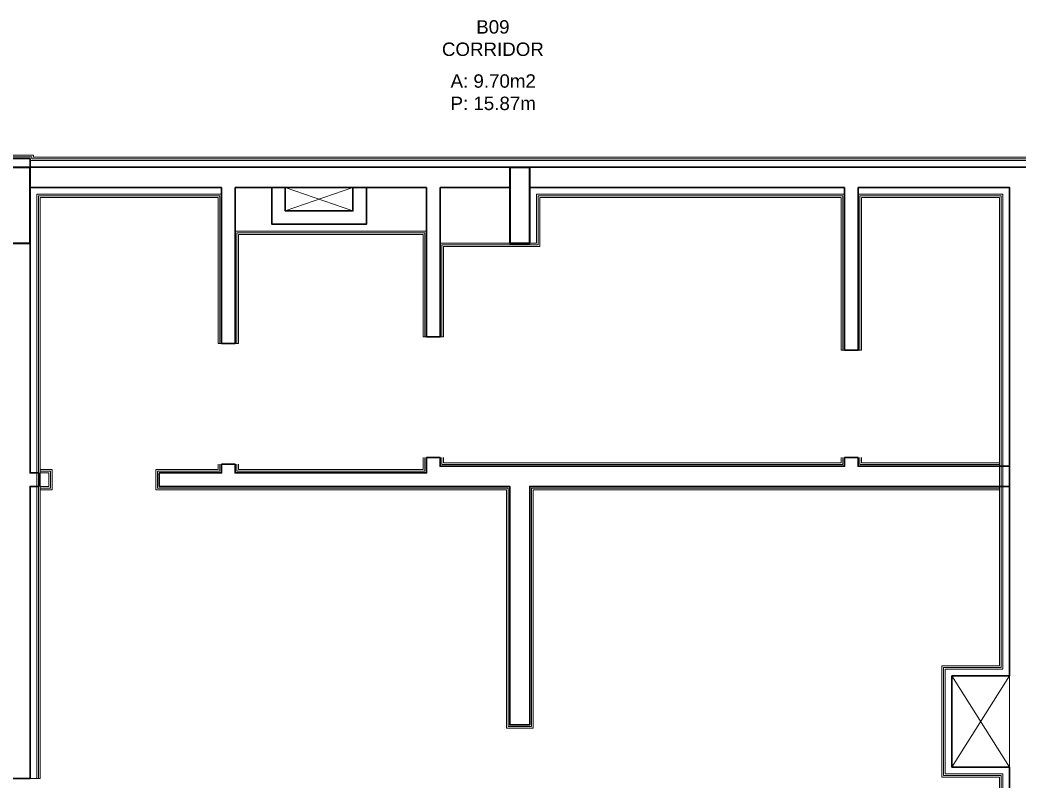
# Model space of a CAD drawing. Header units: centimetres. Extents: x 118932 to 154602, y -32682 to -23521.
# Drawn here: x 128650 to 129395, y -26696 to -26128 of the extents above; entities that cross this region are included whole.
import ezdxf

# ---------------------------------------------------------------- set-up
doc = ezdxf.new("R2010")
doc.units = ezdxf.units.CM
doc.header["$LTSCALE"] = 50
doc.header["$MEASUREMENT"] = 0
for name, color, linetype, lineweight, true_color in [('GEN_00_BL_Yazı', 7, 'Continuous', 0, 0x4f5250), ('GEN_00_BL_Ölçü Dış', 7, 'Continuous', 5, 0x766a5e), ('GEN_01_TA_Kolon', 7, 'Continuous', 35, 0xd05d28), ('GEN_05_ML_Alçıpan_giydirme', 7, 'Continuous', 18, 0x7ebab5), ('GEN_06_GR_İnce', 7, 'Continuous', 13, 0xb0b0a9), ('KALACAK DUVARLAR', 7, 'Continuous', 30, 0x005387)]:
    doc.layers.add(name, color=color, linetype=linetype, lineweight=lineweight, true_color=true_color)
doc.styles.add('ARIAL', font='arial.ttf')

# ---------------------------------------------------------------- blocks, each defined once
blk = doc.blocks.new('LEVEL -1_D BLOK_KOLON')
at = {"layer": 'GEN_01_TA_Kolon'}
for points in [[(1865, -941.43), (1850, -941.43), (1850, -997.93), (1865, -997.93)], [(2238, -941.43), (2223, -941.43), (2223, -997.93), (2238, -997.93)]]:
    blk.add_lwpolyline(points, close=True, dxfattribs=at)
blk = doc.blocks.new('level -1 d blok duvarlar')
at = {"layer": 'GEN_05_ML_Alçıpan_giydirme', "elevation": 0}
for points in [[(-763.53, -981.93), (-743.47, -981.93), (-743.5, -983.43), (145.66, -983.43), (145.66, -1045.97), (294.13, -1045.97), (294.13, -954.94), (319.62, -954.94), (319.62, -957.44), (296.63, -957.44), (296.63, -1048.47), (143.16, -1048.47), (143.16, -985.93), (-746, -985.93), (-745.97, -984.43), (-761.03, -984.43)], [(-1214.25, -1656.53), (-1214.24, -1650.28), (-1140.25, -1650.31), (-1140.25, -1180.6), (-1195.76, -1180.6), (-1195.76, -1012.18), (-1203.26, -1012.18), (-1203.26, -984.68), (-762.31, -984.68), (-762.28, -983.18), (-744.72, -983.18), (-744.75, -984.68), (144.41, -984.68), (144.41, -1047.22), (295.38, -1047.22), (295.38, -956.19), (319.62, -956.19)], [(-741, -1446.93), (-741, -1010.93), (-603, -1010.93), (-603, -1122.43), (-593, -1122.43), (-593, -1038.43), (-570.5, -1038.43), (-570.5, -1038.43), (-490, -1038.43), (-490, -1038.43), (-450, -1038.43), (-450, -1117.43), (-440, -1117.43), (-440, -1047.4), (-393, -1047.4), (-393, -1047.4), (-368, -1047.4), (-368, -1010.93), (-138, -1010.93), (-138, -1127.43)], [(-604.25, -1122.43), (-604.25, -1012.18), (-739.75, -1012.18), (-739.75, -1446.93)], [(-605.5, -1122.43), (-605.5, -1013.43), (-738.5, -1013.43), (-738.5, -1446.93)], [(-139.25, -1127.43), (-139.25, -1012.18), (-366.75, -1012.18), (-366.75, -1048.65), (-394.25, -1048.65), (-394.25, -1048.65), (-438.75, -1048.65), (-438.75, -1117.43)], [(-140.5, -1127.43), (-140.5, -1013.43), (-365.5, -1013.43), (-365.5, -1049.9), (-395.5, -1049.9), (-395.5, -1049.9), (-437.5, -1049.9), (-437.5, -1117.43)], [(-128, -1127.43), (-128, -1010.93), (-20, -1010.93), (-20, -1365.36), (-63, -1365.36), (-63, -1443.36), (-20, -1443.36), (-20, -1651.06), (-67, -1651.06), (-67, -1656.06), (-69.5, -1656.06), (-69.5, -1648.56), (-22.5, -1648.56), (-22.5, -1445.86), (-65.5, -1445.86), (-65.5, -1362.86), (-22.5, -1362.86), (-22.5, -1013.43), (-125.5, -1013.43), (-125.5, -1127.43)], [(-68.25, -1656.06), (-68.25, -1649.81), (-21.25, -1649.81), (-21.25, -1444.61), (-64.25, -1444.61), (-64.25, -1364.11), (-21.25, -1364.11), (-21.25, -1012.18), (-126.75, -1012.18), (-126.75, -1127.43)], [(-451.25, -1117.43), (-451.25, -1039.68), (-488.75, -1039.68), (-488.75, -1039.68), (-571.75, -1039.68), (-571.75, -1039.68), (-591.75, -1039.68), (-591.75, -1122.43)], [(-452.5, -1117.43), (-452.5, -1040.93), (-487.5, -1040.93), (-487.5, -1040.93), (-573, -1040.93), (-573, -1040.93), (-590.5, -1040.93), (-590.5, -1122.43)], [(-452.5, -1117.43), (-437.5, -1117.43)], [(-605.5, -1122.43), (-590.5, -1122.43)], [(-450, -1207.43), (-450, -1218.93), (-593, -1218.93), (-593, -1212.43)], [(-451.25, -1207.43), (-451.25, -1217.68), (-591.75, -1217.68), (-591.75, -1212.43)], [(-452.5, -1207.43), (-452.5, -1216.43), (-590.5, -1216.43), (-590.5, -1212.43)], [(-138, -1207.43), (-138, -1213.93), (-440, -1213.93), (-440, -1207.43)], [(-139.25, -1207.43), (-139.25, -1212.68), (-438.75, -1212.68), (-438.75, -1207.43)], [(-140.5, -1207.43), (-140.5, -1211.43), (-437.5, -1211.43), (-437.5, -1207.43)], [(-22.5, -1213.93), (-128, -1213.93), (-128, -1207.43)], [(-22.5, -1212.68), (-126.75, -1212.68), (-126.75, -1207.43)], [(-22.5, -1211.43), (-125.5, -1211.43), (-125.5, -1207.43)], [(-605.5, -1212.43), (-605.5, -1216.43), (-652, -1216.43), (-652, -1231.43), (-390.5, -1231.43), (-390.5, -1409.36), (-370.5, -1409.36), (-370.5, -1231.43), (-22.5, -1231.43)], [(-604.25, -1212.43), (-604.25, -1217.68), (-650.75, -1217.68), (-650.75, -1230.18), (-389.25, -1230.18), (-389.25, -1408.11), (-371.75, -1408.11), (-371.75, -1230.18), (-22.5, -1230.18)], [(-603, -1212.43), (-603, -1218.93), (-649.5, -1218.93), (-649.5, -1228.93), (-388, -1228.93), (-388, -1406.86), (-373, -1406.86), (-373, -1228.93), (-22.5, -1228.93)], [(-738.5, -1216.43), (-729.5, -1216.43), (-729.5, -1231.43), (-738.5, -1231.43)], [(-738.5, -1217.68), (-730.75, -1217.68), (-730.75, -1230.18), (-738.5, -1230.18)], [(-738.5, -1218.93), (-732, -1218.93), (-732, -1228.93), (-738.5, -1228.93)]]:
    blk.add_lwpolyline(points, dxfattribs=at)
at = {"layer": 'GEN_05_ML_Alçıpan_giydirme'}
for points in [[(-140.5, -1127.43), (-125.5, -1127.43)], [(-768.5, -1446.93), (-738.5, -1446.93)]]:
    blk.add_lwpolyline(points, dxfattribs=at)
blk = doc.blocks.new('KALACAK DUVARLAR LEVEL -1 D BLOK')
at = {"layer": 'KALACAK DUVARLAR', "elevation": 0}
for points in [[(515.06, 368.96), (628.06, 368.96), (628.06, 4.53), (585.06, 4.53), (585.06, -63.47), (628.06, -63.47), (628.06, -281.17), (573.56, -281.17), (573.56, -291.17), (628.06, -291.17), (628.06, -411.22), (643.06, -411.22)], [(766.22, 383.96), (270.06, 383.96), (270.06, 368.96), (505.06, 368.96)], [(40.06, 368.96), (-102.94, 368.96), (-102.94, 383.96), (255.06, 383.96), (255.06, 368.96), (203.06, 368.96)], [(-117.94, 368.96), (-117.94, 165.96), (-124.44, 165.96), (-124.44, 155.96), (-117.94, 155.96), (-117.94, -72.04), (-102.94, -72.04), (-102.94, 145.96), (-96.44, 145.96), (-96.44, 155.96), (-102.94, 155.96), (-102.94, 368.96)], [(40.06, 368.96), (40.06, 252.46), (50.06, 252.46), (50.06, 368.96)], [(193.06, 368.96), (50.06, 368.96)], [(193.06, 368.96), (193.06, 257.46), (203.06, 257.46), (203.06, 368.96)], [(505.06, 368.96), (505.06, 247.46), (515.06, 247.46), (515.06, 368.96)], [(628.06, 160.96), (515.06, 160.96), (515.06, 167.46), (505.06, 167.46), (505.06, 160.96), (203.06, 160.96), (203.06, 167.46), (193.06, 167.46), (193.06, 155.96), (50.06, 155.96), (50.06, 162.46), (40.06, 162.46), (40.06, 155.96), (-6.44, 155.96), (-6.44, 145.96), (255.06, 145.96), (255.06, -31.97), (270.06, -31.97), (270.06, 145.96), (628.06, 145.96)]]:
    blk.add_lwpolyline(points, dxfattribs=at)
for points in [[(-117.94, 390.46), (-102.94, 390.46), (-102.94, 383.96), (-117.94, 383.96)], [(77.56, 368.96), (77.56, 341.46), (148.06, 341.46), (148.06, 368.96), (138.06, 368.96), (138.06, 351.46), (87.56, 351.46), (87.56, 368.96)]]:
    blk.add_lwpolyline(points, close=True, dxfattribs=at)
blk = doc.blocks.new('SAFT LEVEL -1 D BLOK')
at = {"layer": 'GEN_06_GR_İnce', "elevation": 0}
for points in [[(-533.92, -390.6), (-483.42, -408.1)], [(-533.92, -408.1), (-483.42, -390.6)], [(-36.42, -755.03), (6.58, -823.03)], [(-36.42, -823.03), (6.58, -755.03)]]:
    blk.add_lwpolyline(points, dxfattribs=at)
blk.add_lwpolyline([(-36.42, -755.03), (6.58, -755.03), (6.58, -823.03), (-36.42, -823.03)], close=True, dxfattribs=at)
blk = doc.blocks.new('tefrıslı mahal level -1 b blok')
at = {"layer": 'GEN_00_BL_Yazı', "char_height": 10, "attachment_point": 2, "style": 'ARIAL'}
for s, insert in [('B09\\PCORRIDOR', (820.8, 3684.18)), ('\\pxqc;\\PA: 9.70m2\\PP: 15.87m', (821.03, 3660.47, 0))]:
    blk.add_mtext(s, dxfattribs=dict(at, insert=insert))

msp = doc.modelspace()

# ---------------------------------------------------------------- block references
for name, p in [('KALACAK DUVARLAR LEVEL -1 D BLOK', (128760.11, -26621.94)), ('LEVEL -1_D BLOK_KOLON', (126792.17, -25296.56, 0)), ('SAFT LEVEL -1 D BLOK', (129381.59, -25862.39, 0))]:
    msp.add_blockref(name, p)
at = {"color": 254, "true_color": 0xddb3d4}
msp.add_blockref('level -1 d blok duvarlar', (129403.17, -25247.06, 0), dxfattribs=at)
at = {"layer": 'GEN_00_BL_Ölçü Dış'}
msp.add_blockref('tefrıslı mahal level -1 b blok', (128181.82, -29812.4), dxfattribs=at)

doc.saveas('drawing.dxf')
